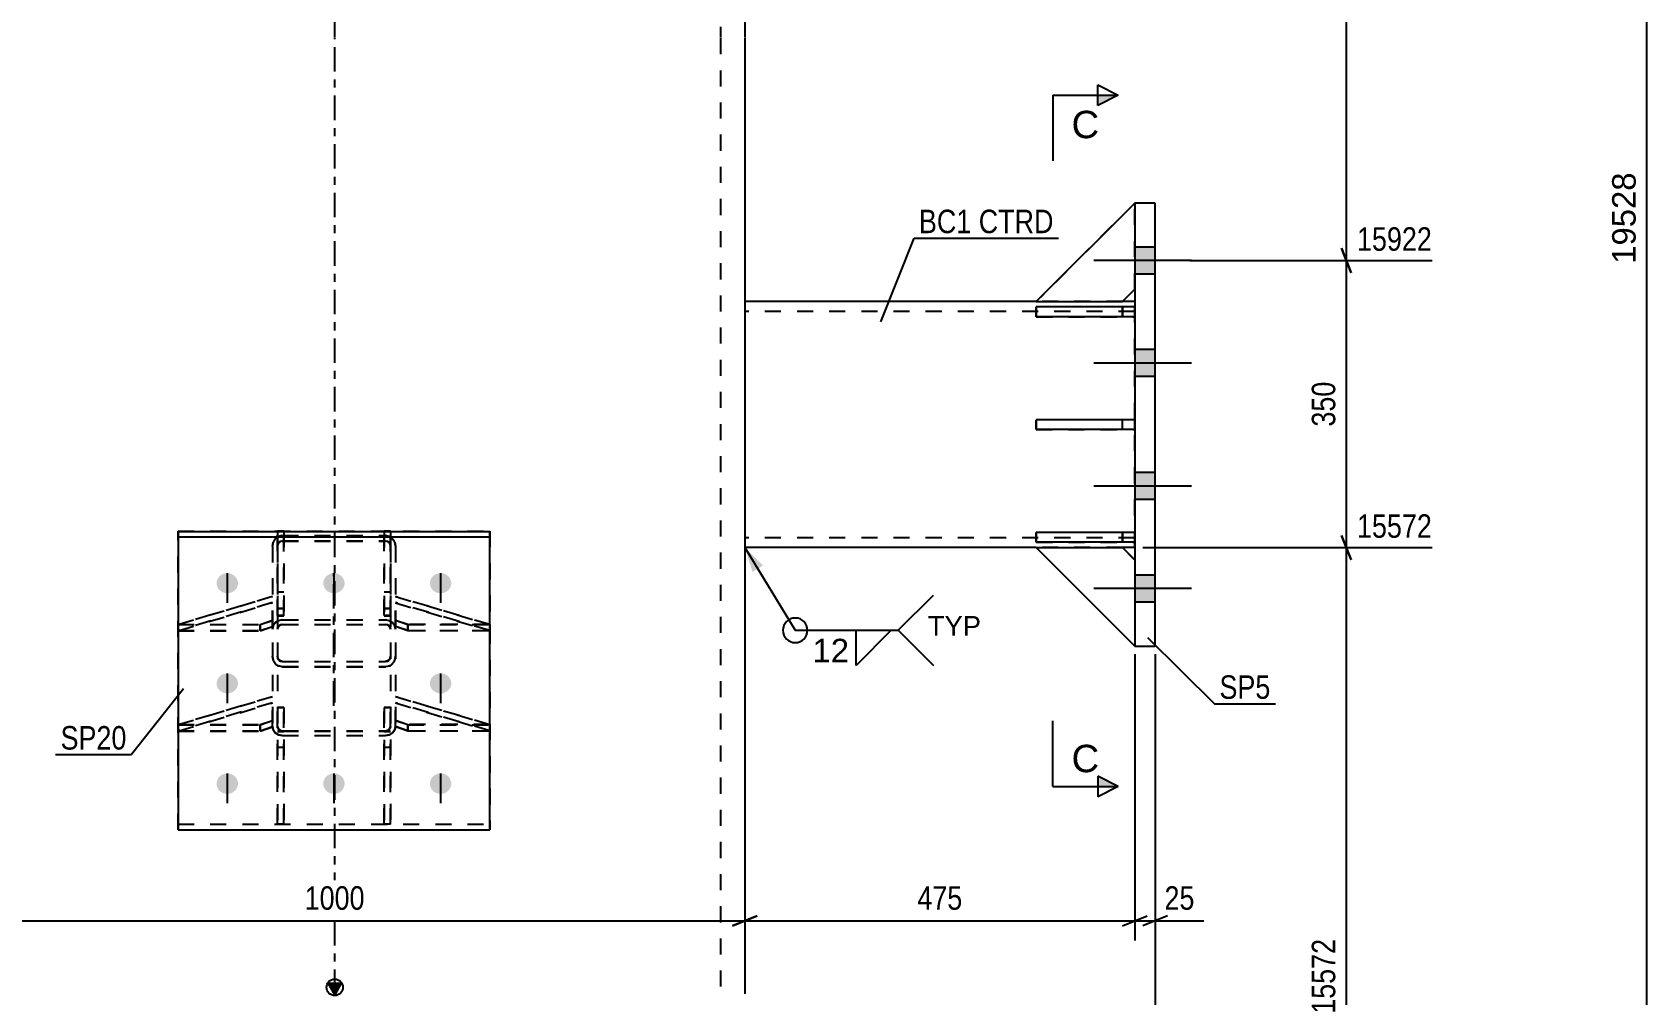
# Model space of a CAD drawing. Header units: millimetres. Extents: x -213 to 628, y -245 to 349.
# Drawn here: x -36.9 to 159.9, y 50 to 167.3 of the extents above; entities that cross this region are included whole.
import ezdxf

# ---------------------------------------------------------------- set-up
doc = ezdxf.new("R2010")
doc.units = ezdxf.units.MM
doc.linetypes.add('DXK_LINE_DOT2', pattern=[3.9198, 1.9599, -1.9599])
doc.linetypes.add('DXK_LINE_DOT3', pattern=[5.9187, 2.979, -0.9799, 0.9799, -0.9799])
doc.styles.add('Arial', font='arial.ttf', dxfattribs={"height": 0.2})
doc.styles.add('Arial Narrow', font='ARIALN.TTF', dxfattribs={"height": 0.2})

# ---------------------------------------------------------------- blocks, each defined once
blk = doc.blocks.new('Part-339279055-4380 - 4358')
at = {"color": 2, "linetype": 'Continuous'}
for p, q in [((-19.09, 106.49), (-19.09, 70.1)), ((-19.09, 106.49), (18.91, 106.49)), ((18.91, 70.1), (18.91, 106.49)), ((-19.09, 105.81), (18.91, 105.81)), ((-19.09, 70.1), (18.91, 70.1))]:
    blk.add_line(p, q, dxfattribs=at)
at = {"color": 7, "linetype": 'DXK_LINE_DOT2'}
blk.add_line((-19.09, 70.78), (18.91, 70.78), dxfattribs=at)
blk = doc.blocks.new('Part-339279055-4637 - 4358')
at = {"color": 7, "linetype": 'DXK_LINE_DOT2'}
for p, q in [((7.41, 82.67), (7.41, 86.33)), ((18.91, 82.91), (7.41, 86.33)), ((7.41, 85.57), (18.91, 82.15)), ((8.91, 82.91), (7.41, 83.42)), ((8.91, 82.15), (7.41, 82.67)), ((8.91, 82.15), (8.91, 82.91)), ((8.91, 82.91), (18.91, 82.91)), ((18.91, 82.15), (18.91, 82.91)), ((18.91, 82.15), (8.91, 82.15))]:
    blk.add_line(p, q, dxfattribs=at)
blk = doc.blocks.new('Part-339279055-4493 - 4358')
at = {"color": 2, "linetype": 'Continuous'}
for p, q in [((97.5, 120.11), (85.5, 120.11)), ((85.5, 118.91), (85.5, 120.11)), ((97.5, 120.11), (97.5, 118.91)), ((97.5, 118.91), (85.5, 118.91))]:
    blk.add_line(p, q, dxfattribs=at)
at = {"color": 7, "linetype": 'DXK_LINE_DOT2'}
blk.add_line((96, 118.91), (96, 120.11), dxfattribs=at)
blk = doc.blocks.new('Part-339279055-4497 - 4358')
at = {"color": 7, "linetype": 'DXK_LINE_DOT2'}
for p, q in [((97.5, 106.36), (85.5, 106.36)), ((85.5, 106.36), (85.5, 105.16)), ((96, 106.36), (96, 105.16)), ((97.5, 105.16), (97.5, 106.36)), ((85.5, 105.16), (97.5, 105.16))]:
    blk.add_line(p, q, dxfattribs=at)
blk = doc.blocks.new('Part-339279055-4631 - 4358')
at = {"color": 7, "linetype": 'DXK_LINE_DOT2'}
for p, q in [((-6.19, 85.01), (-6.99, 85.01)), ((-6.99, 85.01), (-6.99, 70.78)), ((-6.19, 70.78), (-6.19, 85.01)), ((-6.99, 82.1), (-6.19, 82.1)), ((-6.99, 80.18), (-6.19, 80.18)), ((-6.19, 70.78), (-6.99, 70.78))]:
    blk.add_line(p, q, dxfattribs=at)
blk = doc.blocks.new('Part-339279055-4498 - 4358')
at = {"color": 7, "linetype": 'DXK_LINE_DOT2'}
for p, q in [((97.5, 133.86), (85.5, 133.86)), ((85.5, 133.86), (85.5, 132.66)), ((96, 133.86), (96, 132.66)), ((97.5, 132.66), (97.5, 133.86)), ((85.5, 132.66), (97.5, 132.66))]:
    blk.add_line(p, q, dxfattribs=at)
blk = doc.blocks.new('Bolt-339279055-4375 - 4358')
at = {"linetype": 'Continuous'}
for points in [[(-13.09, 101.39), (-12.82, 101.37), (-12.56, 101.29), (-12.33, 101.16), (-12.13, 100.99), (-11.97, 100.78), (-11.86, 100.55), (-11.8, 100.3), (-11.8, 100.04), (-11.86, 99.79), (-11.97, 99.56), (-12.13, 99.35), (-12.33, 99.18), (-12.56, 99.05), (-12.82, 98.98), (-13.09, 98.95), (-13.36, 98.98), (-13.62, 99.05), (-13.86, 99.18), (-14.06, 99.35), (-14.22, 99.56), (-14.33, 99.79), (-14.39, 100.04), (-14.39, 100.3), (-14.33, 100.55), (-14.22, 100.78), (-14.06, 100.99), (-13.86, 101.16), (-13.62, 101.29), (-13.36, 101.37)], [(-0.09, 101.39), (0.18, 101.37), (0.44, 101.29), (0.67, 101.16), (0.87, 100.99), (1.03, 100.78), (1.14, 100.55), (1.2, 100.3), (1.2, 100.04), (1.14, 99.79), (1.03, 99.56), (0.87, 99.35), (0.67, 99.18), (0.44, 99.05), (0.18, 98.98), (-0.09, 98.95), (-0.36, 98.98), (-0.62, 99.05), (-0.86, 99.18), (-1.06, 99.35), (-1.22, 99.56), (-1.33, 99.79), (-1.39, 100.04), (-1.39, 100.3), (-1.33, 100.55), (-1.22, 100.78), (-1.06, 100.99), (-0.86, 101.16), (-0.62, 101.29), (-0.36, 101.37)], [(12.91, 101.39), (13.18, 101.37), (13.44, 101.29), (13.67, 101.16), (13.87, 100.99), (14.03, 100.78), (14.14, 100.55), (14.2, 100.3), (14.2, 100.04), (14.14, 99.79), (14.03, 99.56), (13.87, 99.35), (13.67, 99.18), (13.44, 99.05), (13.18, 98.98), (12.91, 98.95), (12.64, 98.98), (12.38, 99.05), (12.14, 99.18), (11.94, 99.35), (11.78, 99.56), (11.67, 99.79), (11.61, 100.04), (11.61, 100.3), (11.67, 100.55), (11.78, 100.78), (11.94, 100.99), (12.14, 101.16), (12.38, 101.29), (12.64, 101.37)], [(-13.09, 89.18), (-12.82, 89.15), (-12.56, 89.07), (-12.33, 88.94), (-12.13, 88.77), (-11.97, 88.57), (-11.86, 88.33), (-11.8, 88.08), (-11.8, 87.83), (-11.86, 87.58), (-11.97, 87.34), (-12.13, 87.14), (-12.33, 86.97), (-12.56, 86.84), (-12.82, 86.76), (-13.09, 86.73), (-13.36, 86.76), (-13.62, 86.84), (-13.86, 86.97), (-14.06, 87.14), (-14.22, 87.34), (-14.33, 87.58), (-14.39, 87.83), (-14.39, 88.08), (-14.33, 88.33), (-14.22, 88.57), (-14.06, 88.77), (-13.86, 88.94), (-13.62, 89.07), (-13.36, 89.15)], [(12.91, 89.18), (13.18, 89.15), (13.44, 89.07), (13.67, 88.94), (13.87, 88.77), (14.03, 88.57), (14.14, 88.33), (14.2, 88.08), (14.2, 87.83), (14.14, 87.58), (14.03, 87.34), (13.87, 87.14), (13.67, 86.97), (13.44, 86.84), (13.18, 86.76), (12.91, 86.73), (12.64, 86.76), (12.38, 86.84), (12.14, 86.97), (11.94, 87.14), (11.78, 87.34), (11.67, 87.58), (11.61, 87.83), (11.61, 88.08), (11.67, 88.33), (11.78, 88.57), (11.94, 88.77), (12.14, 88.94), (12.38, 89.07), (12.64, 89.15)], [(-13.09, 76.99), (-12.82, 76.96), (-12.56, 76.88), (-12.33, 76.75), (-12.13, 76.58), (-11.97, 76.37), (-11.86, 76.13), (-11.8, 75.87), (-11.8, 75.61), (-11.86, 75.35), (-11.97, 75.11), (-12.13, 74.9), (-12.33, 74.72), (-12.56, 74.59), (-12.82, 74.51), (-13.09, 74.48), (-13.36, 74.51), (-13.62, 74.59), (-13.86, 74.72), (-14.06, 74.9), (-14.22, 75.11), (-14.33, 75.35), (-14.39, 75.61), (-14.39, 75.87), (-14.33, 76.13), (-14.22, 76.37), (-14.06, 76.58), (-13.86, 76.75), (-13.62, 76.88), (-13.36, 76.96)], [(-0.09, 76.99), (0.18, 76.96), (0.44, 76.88), (0.67, 76.75), (0.87, 76.58), (1.03, 76.37), (1.14, 76.13), (1.2, 75.87), (1.2, 75.61), (1.14, 75.35), (1.03, 75.11), (0.87, 74.9), (0.67, 74.72), (0.44, 74.59), (0.18, 74.51), (-0.09, 74.48), (-0.36, 74.51), (-0.62, 74.59), (-0.86, 74.72), (-1.06, 74.9), (-1.22, 75.11), (-1.33, 75.35), (-1.39, 75.61), (-1.39, 75.87), (-1.33, 76.13), (-1.22, 76.37), (-1.06, 76.58), (-0.86, 76.75), (-0.62, 76.88), (-0.36, 76.96)], [(12.91, 76.99), (13.18, 76.96), (13.44, 76.88), (13.67, 76.75), (13.87, 76.58), (14.03, 76.37), (14.14, 76.13), (14.2, 75.87), (14.2, 75.61), (14.14, 75.35), (14.03, 75.11), (13.87, 74.9), (13.67, 74.72), (13.44, 74.59), (13.18, 74.51), (12.91, 74.48), (12.64, 74.51), (12.38, 74.59), (12.14, 74.72), (11.94, 74.9), (11.78, 75.11), (11.67, 75.35), (11.61, 75.61), (11.61, 75.87), (11.67, 76.13), (11.78, 76.37), (11.94, 76.58), (12.14, 76.75), (12.38, 76.88), (12.64, 76.96)]]:
    blk.add_hatch(color=1, dxfattribs=at).paths.add_polyline_path(points)
at = {"color": 1, "linetype": 'Continuous'}
for p, q in [((-13.09, 101.37), (-13.09, 97.78)), ((-0.09, 101.37), (-0.09, 97.78)), ((12.91, 101.37), (12.91, 97.78)), ((-13.09, 89.15), (-13.09, 85.56)), ((12.91, 89.15), (12.91, 85.56)), ((-13.09, 76.94), (-13.09, 73.34)), ((-0.09, 76.94), (-0.09, 73.34)), ((12.91, 76.94), (12.91, 73.34))]:
    blk.add_line(p, q, dxfattribs=at)
blk = doc.blocks.new('Part-339279055-4627 - 4358')
at = {"color": 7, "linetype": 'DXK_LINE_DOT2'}
for p, q in [((7.41, 82.69), (7.41, 86.35)), ((7.41, 86.35), (18.91, 82.93)), ((18.91, 82.17), (7.41, 85.6)), ((7.41, 83.44), (8.91, 82.93)), ((8.91, 82.17), (7.41, 82.69)), ((18.91, 82.93), (8.91, 82.93)), ((8.91, 82.93), (8.91, 82.17)), ((18.91, 82.93), (18.91, 82.17)), ((8.91, 82.17), (18.91, 82.17))]:
    blk.add_line(p, q, dxfattribs=at)
blk = doc.blocks.new('Part-339279055-4382 - 4358')
at = {"color": 7, "linetype": 'DXK_LINE_DOT2'}
for p, q in [((-7.59, 104.67), (-7.5, 105.16)), ((-7.59, 104.67), (-7.59, 82.72)), ((-6.95, 104.91), (-6.99, 104.67)), ((-6.99, 104.67), (-6.99, 82.72)), ((-6.82, 105.12), (-6.95, 104.91)), ((-6.85, 105.85), (-6.39, 105.95)), ((-6.62, 105.26), (-6.82, 105.12)), ((-6.39, 105.31), (-6.62, 105.26)), ((-6.39, 105.95), (6.21, 105.95)), ((-6.39, 105.31), (6.21, 105.31)), ((6.21, 105.95), (6.67, 105.85)), ((6.44, 105.26), (6.21, 105.31)), ((6.63, 105.12), (6.44, 105.26)), ((6.76, 104.91), (6.63, 105.12)), ((6.81, 104.67), (6.76, 104.91)), ((6.81, 104.67), (6.81, 82.72)), ((7.32, 105.16), (7.41, 104.67)), ((7.41, 104.67), (7.41, 82.72)), ((-7.5, 94.99), (-7.59, 94.56)), ((-7.24, 95.36), (-7.5, 94.99)), ((-6.85, 95.6), (-7.24, 95.36)), ((-6.99, 94.56), (-6.95, 94.77)), ((-6.95, 94.77), (-6.82, 94.96)), ((-6.39, 95.69), (-6.85, 95.6)), ((-6.82, 94.96), (-6.62, 95.08)), ((-6.62, 95.08), (-6.39, 95.12)), ((-6.39, 95.69), (6.21, 95.69)), ((-6.39, 95.12), (6.21, 95.12)), ((6.67, 95.6), (6.21, 95.69)), ((6.21, 95.12), (6.44, 95.08)), ((6.44, 95.08), (6.63, 94.96)), ((6.63, 94.96), (6.76, 94.77)), ((7.06, 95.36), (6.67, 95.6)), ((6.76, 94.77), (6.81, 94.56)), ((7.32, 94.99), (7.06, 95.36)), ((7.41, 94.56), (7.32, 94.99)), ((-7.5, 90.77), (-7.59, 91.26)), ((-6.99, 91.26), (-6.95, 91.02)), ((-6.95, 91.02), (-6.82, 90.81)), ((-6.82, 90.81), (-6.62, 90.67)), ((-6.62, 90.67), (-6.39, 90.62)), ((-6.39, 90.62), (6.21, 90.62)), ((6.21, 90.62), (6.44, 90.67)), ((6.44, 90.67), (6.63, 90.81)), ((6.63, 90.81), (6.76, 91.02)), ((6.76, 91.02), (6.81, 91.26)), ((7.41, 91.26), (7.32, 90.77)), ((-6.39, 89.98), (-6.85, 90.08)), ((-6.39, 89.98), (6.21, 89.98)), ((6.67, 90.08), (6.21, 89.98)), ((-7.59, 82.72), (-7.5, 82.29)), ((-6.95, 82.5), (-6.99, 82.72)), ((6.81, 82.72), (6.76, 82.5)), ((7.32, 82.29), (7.41, 82.72)), ((-7.5, 82.29), (-7.24, 81.92)), ((-7.24, 81.92), (-6.85, 81.68)), ((-6.82, 82.32), (-6.95, 82.5)), ((-6.85, 81.68), (-6.39, 81.59)), ((-6.62, 82.2), (-6.82, 82.32)), ((-6.39, 82.15), (-6.62, 82.2)), ((-6.39, 82.15), (6.21, 82.15)), ((-6.39, 81.59), (6.21, 81.59)), ((6.44, 82.2), (6.21, 82.15)), ((6.21, 81.59), (6.67, 81.68)), ((6.63, 82.32), (6.44, 82.2)), ((6.76, 82.5), (6.63, 82.32)), ((6.67, 81.68), (7.06, 81.92)), ((7.06, 81.92), (7.32, 82.29))]:
    blk.add_line(p, q, dxfattribs=at)
for centre, start, end in [((-6.34, 104.72), 114.3198, 159.2416), ((6.16, 104.72), 20.7584, 65.6802), ((-6.34, 91.21), 200.7584, 245.6802), ((6.16, 91.21), 294.3198, 339.2416)]:
    blk.add_arc(centre, 1.24, start, end, dxfattribs=at)
blk = doc.blocks.new('Part-339279055-4521 - 4358')
at = {"color": 7, "linetype": 'DXK_LINE_DOT2'}
for p, q in [((-19.09, 70.12), (-19.09, 106.51)), ((-19.09, 106.51), (18.91, 106.51)), ((18.91, 106.51), (18.91, 70.12)), ((-19.09, 105.83), (18.91, 105.83)), ((-19.09, 70.8), (18.91, 70.8)), ((-19.09, 70.12), (18.91, 70.12))]:
    blk.add_line(p, q, dxfattribs=at)
blk = doc.blocks.new('Part-339279055-4499 - 4358')
at = {"color": 7, "linetype": 'DXK_LINE_DOT2'}
for p, q in [((85.5, 104.51), (96, 104.51)), ((97.5, 92.51), (85.5, 104.51)), ((96, 104.51), (97.5, 103.01)), ((97.5, 103.01), (97.5, 92.51))]:
    blk.add_line(p, q, dxfattribs=at)
blk = doc.blocks.new('Part-339279055-4460 - 4358')
at = {"color": 2, "linetype": 'Continuous'}
for p, q in [((85.5, 134.51), (50, 134.51)), ((97.5, 134.51), (96, 134.51)), ((85.5, 104.51), (50, 104.51)), ((97.5, 104.51), (96, 104.51))]:
    blk.add_line(p, q, dxfattribs=at)
at = {"color": 7, "linetype": 'DXK_LINE_DOT2'}
for p, q in [((50, 134.51), (50, 104.51)), ((96, 134.51), (85.5, 134.51)), ((97.5, 104.51), (97.5, 134.51)), ((97.5, 133.31), (50, 133.31)), ((97.5, 105.71), (50, 105.71)), ((96, 104.51), (85.5, 104.51))]:
    blk.add_line(p, q, dxfattribs=at)
blk = doc.blocks.new('Part-339279055-4477 - 4358')
at = {"color": 2, "linetype": 'Continuous'}
for p, q in [((100, 146.51), (97.5, 146.51)), ((97.5, 146.51), (97.5, 92.51)), ((100, 92.51), (100, 146.51)), ((97.5, 92.51), (100, 92.51))]:
    blk.add_line(p, q, dxfattribs=at)
blk = doc.blocks.new('Part-339279055-4633 - 4358')
at = {"color": 2, "linetype": 'Continuous'}
blk.add_line((-6.19, 106.49), (-6.99, 106.49), dxfattribs=at)
at = {"color": 7, "linetype": 'DXK_LINE_DOT2'}
for p, q in [((-6.99, 106.49), (-6.99, 96.2)), ((-6.19, 96.2), (-6.19, 106.49)), ((-6.99, 99.11), (-6.19, 99.11)), ((-6.99, 97.1), (-6.19, 97.1)), ((-6.99, 96.2), (-6.19, 96.2))]:
    blk.add_line(p, q, dxfattribs=at)
blk = doc.blocks.new('Part-339279055-4494 - 4358')
at = {"color": 2, "linetype": 'Continuous'}
for p, q in [((97.5, 106.36), (85.5, 106.36)), ((85.5, 105.16), (85.5, 106.36)), ((97.5, 106.36), (97.5, 105.16)), ((97.5, 105.16), (85.5, 105.16))]:
    blk.add_line(p, q, dxfattribs=at)
at = {"color": 7, "linetype": 'DXK_LINE_DOT2'}
blk.add_line((96, 105.16), (96, 106.36), dxfattribs=at)
blk = doc.blocks.new('Part-339279055-4495 - 4358')
at = {"color": 2, "linetype": 'Continuous'}
for p, q in [((97.5, 133.86), (85.5, 133.86)), ((85.5, 132.66), (85.5, 133.86)), ((97.5, 133.86), (97.5, 132.66)), ((97.5, 132.66), (85.5, 132.66))]:
    blk.add_line(p, q, dxfattribs=at)
at = {"color": 7, "linetype": 'DXK_LINE_DOT2'}
blk.add_line((96, 132.66), (96, 133.86), dxfattribs=at)
blk = doc.blocks.new('Part-339279055-4496 - 4358')
at = {"color": 7, "linetype": 'DXK_LINE_DOT2'}
for p, q in [((97.5, 120.11), (85.5, 120.11)), ((85.5, 120.11), (85.5, 118.91)), ((96, 118.91), (96, 120.11)), ((97.5, 118.91), (97.5, 120.11)), ((85.5, 118.91), (97.5, 118.91))]:
    blk.add_line(p, q, dxfattribs=at)
blk = doc.blocks.new('Part-339279055-4500 - 4358')
at = {"color": 2, "linetype": 'Continuous'}
for p, q in [((85.5, 104.51), (96, 104.51)), ((85.5, 104.51), (97.5, 92.51)), ((96, 104.51), (97.5, 103.01))]:
    blk.add_line(p, q, dxfattribs=at)
at = {"color": 7, "linetype": 'DXK_LINE_DOT2'}
blk.add_line((97.5, 103.01), (97.5, 92.51), dxfattribs=at)
blk = doc.blocks.new('Part-339279055-4501 - 4358')
at = {"color": 7, "linetype": 'DXK_LINE_DOT2'}
for p, q in [((97.5, 146.51), (85.5, 134.51)), ((97.5, 136.01), (97.5, 146.51)), ((96, 134.51), (97.5, 136.01)), ((85.5, 134.51), (96, 134.51))]:
    blk.add_line(p, q, dxfattribs=at)
blk = doc.blocks.new('Part-339279055-4502 - 4358')
at = {"color": 2, "linetype": 'Continuous'}
for p, q in [((97.5, 146.51), (85.5, 134.51)), ((96, 134.51), (97.5, 136.01)), ((85.5, 134.51), (96, 134.51))]:
    blk.add_line(p, q, dxfattribs=at)
at = {"color": 7, "linetype": 'DXK_LINE_DOT2'}
blk.add_line((97.5, 136.01), (97.5, 146.51), dxfattribs=at)
blk = doc.blocks.new('Part-339279055-4519 - 4358')
at = {"color": 7, "linetype": 'DXK_LINE_DOT2'}
for p, q in [((-7.5, 105.18), (-7.59, 104.69)), ((-7.59, 104.69), (-7.59, 82.74)), ((-6.99, 104.69), (-6.95, 104.93)), ((-6.99, 104.69), (-6.99, 82.74)), ((-6.95, 104.93), (-6.82, 105.14)), ((-6.39, 105.97), (-6.85, 105.87)), ((-6.82, 105.14), (-6.62, 105.28)), ((-6.62, 105.28), (-6.39, 105.33)), ((-6.39, 105.97), (6.21, 105.97)), ((-6.39, 105.33), (6.21, 105.33)), ((6.67, 105.87), (6.21, 105.97)), ((6.21, 105.33), (6.44, 105.28)), ((6.44, 105.28), (6.63, 105.14)), ((6.63, 105.14), (6.76, 104.93)), ((6.76, 104.93), (6.81, 104.69)), ((6.81, 104.69), (6.81, 82.74)), ((7.41, 104.69), (7.32, 105.18)), ((7.41, 104.69), (7.41, 82.74)), ((-7.59, 94.58), (-7.5, 95.01)), ((-7.5, 95.01), (-7.24, 95.38)), ((-7.24, 95.38), (-6.85, 95.62)), ((-6.95, 94.79), (-6.99, 94.58)), ((-6.82, 94.98), (-6.95, 94.79)), ((-6.85, 95.62), (-6.39, 95.71)), ((-6.62, 95.1), (-6.82, 94.98)), ((-6.39, 95.14), (-6.62, 95.1)), ((-6.39, 95.71), (6.21, 95.71)), ((-6.39, 95.14), (6.21, 95.14)), ((6.21, 95.71), (6.67, 95.62)), ((6.44, 95.1), (6.21, 95.14)), ((6.63, 94.98), (6.44, 95.1)), ((6.76, 94.79), (6.63, 94.98)), ((6.67, 95.62), (7.06, 95.38)), ((6.81, 94.58), (6.76, 94.79)), ((7.06, 95.38), (7.32, 95.01)), ((7.32, 95.01), (7.41, 94.58)), ((-7.59, 91.28), (-7.5, 90.79)), ((-6.95, 91.04), (-6.99, 91.28)), ((-6.82, 90.83), (-6.95, 91.04)), ((-6.62, 90.69), (-6.82, 90.83)), ((-6.39, 90.64), (-6.62, 90.69)), ((-6.39, 90.64), (6.21, 90.64)), ((6.44, 90.69), (6.21, 90.64)), ((6.63, 90.83), (6.44, 90.69)), ((6.76, 91.04), (6.63, 90.83)), ((6.81, 91.28), (6.76, 91.04)), ((7.32, 90.79), (7.41, 91.28)), ((-6.85, 90.1), (-6.39, 90)), ((-6.39, 90), (6.21, 90)), ((6.21, 90), (6.67, 90.1)), ((-7.5, 82.31), (-7.59, 82.74)), ((-6.99, 82.74), (-6.95, 82.52)), ((6.76, 82.52), (6.81, 82.74)), ((7.41, 82.74), (7.32, 82.31)), ((-7.24, 81.94), (-7.5, 82.31)), ((-6.85, 81.7), (-7.24, 81.94)), ((-6.95, 82.52), (-6.82, 82.34)), ((-6.39, 81.61), (-6.85, 81.7)), ((-6.82, 82.34), (-6.62, 82.22)), ((-6.62, 82.22), (-6.39, 82.18)), ((-6.39, 82.18), (6.21, 82.18)), ((-6.39, 81.61), (6.21, 81.61)), ((6.21, 82.18), (6.44, 82.22)), ((6.67, 81.7), (6.21, 81.61)), ((6.44, 82.22), (6.63, 82.34)), ((6.63, 82.34), (6.76, 82.52)), ((7.06, 81.94), (6.67, 81.7)), ((7.32, 82.31), (7.06, 81.94))]:
    blk.add_line(p, q, dxfattribs=at)
at = {"color": 7, "linetype": 'DXK_LINE_DOT3'}
blk.add_line((-0.09, 85.24), (-0.09, 101.41), dxfattribs=at)
at = {"color": 7, "linetype": 'DXK_LINE_DOT2'}
for centre, start, end in [((-6.34, 104.74), 114.32, 159.2417), ((6.16, 104.74), 20.7583, 65.68), ((-6.34, 91.23), 200.7583, 245.68), ((6.16, 91.23), 294.32, 339.2417)]:
    blk.add_arc(centre, 1.24, start, end, dxfattribs=at)
blk = doc.blocks.new('Part-339279055-4545 - 4358')
at = {"linetype": 'Continuous'}
blk.add_hatch(color=2, dxfattribs=at).paths.add_polyline_path([(0, 50), (-0.8, 51.4), (0.8, 51.4)])
at = {"color": 7, "linetype": 'DXK_LINE_DOT3'}
for p, q in [((0, 166.72), (0, 260.33)), ((0, 50.1), (0, 166.62))]:
    blk.add_line(p, q, dxfattribs=at)
at = {"color": 7, "linetype": 'DXK_LINE_DOT2'}
for p, q in [((47, 250.33), (47, 166.72)), ((47, 166.62), (47, 50.1))]:
    blk.add_line(p, q, dxfattribs=at)
at = {"color": 2, "linetype": 'Continuous'}
for p, q in [((50, 250.33), (50, 166.72)), ((50, 166.62), (50, 50.1)), ((0, 50), (-0.8, 51.4)), ((-0.8, 51.4), (0.8, 51.4)), ((0.8, 51.4), (0, 50))]:
    blk.add_line(p, q, dxfattribs=at)
blk.add_circle((0, 50.9), 1, dxfattribs=at)
blk = doc.blocks.new('Bolt-339279055-4546 - 4358')
at = {"linetype": 'Continuous'}
for points in [[(97.5, 141.16), (97.5, 137.86), (100, 137.86), (100, 141.16)], [(97.5, 141.16), (97.5, 137.86), (100, 137.86), (100, 141.16)], [(97.5, 141.16), (97.5, 137.86), (100, 137.86), (100, 141.16)], [(97.5, 128.66), (97.5, 125.36), (100, 125.36), (100, 128.66)], [(97.5, 128.66), (97.5, 125.36), (100, 125.36), (100, 128.66)], [(97.5, 113.66), (97.5, 110.36), (100, 110.36), (100, 113.66)], [(97.5, 113.66), (97.5, 110.36), (100, 110.36), (100, 113.66)], [(97.5, 101.16), (97.5, 97.86), (100, 97.86), (100, 101.16)], [(97.5, 101.16), (97.5, 97.86), (100, 97.86), (100, 101.16)], [(97.5, 101.16), (97.5, 97.86), (100, 97.86), (100, 101.16)]]:
    blk.add_hatch(color=1, dxfattribs=at).paths.add_polyline_path(points)
at = {"color": 1, "linetype": 'Continuous'}
for p, q in [((100, 141.16), (97.5, 141.16)), ((100, 141.16), (97.5, 141.16)), ((100, 141.16), (97.5, 141.16)), ((104.4, 139.51), (92.5, 139.51)), ((104.4, 139.51), (92.5, 139.51)), ((104.4, 139.51), (92.5, 139.51)), ((100, 137.86), (97.5, 137.86)), ((100, 137.86), (97.5, 137.86)), ((100, 137.86), (97.5, 137.86)), ((100, 128.66), (97.5, 128.66)), ((100, 128.66), (97.5, 128.66)), ((104.4, 127.01), (92.5, 127.01)), ((104.4, 127.01), (92.5, 127.01)), ((100, 125.36), (97.5, 125.36)), ((100, 125.36), (97.5, 125.36)), ((100, 113.66), (97.5, 113.66)), ((100, 113.66), (97.5, 113.66)), ((104.4, 112.01), (92.5, 112.01)), ((104.4, 112.01), (92.5, 112.01)), ((100, 110.36), (97.5, 110.36)), ((100, 110.36), (97.5, 110.36)), ((100, 101.16), (97.5, 101.16)), ((100, 101.16), (97.5, 101.16)), ((100, 101.16), (97.5, 101.16)), ((104.4, 99.51), (92.5, 99.51)), ((104.4, 99.51), (92.5, 99.51)), ((104.4, 99.51), (92.5, 99.51)), ((100, 97.86), (97.5, 97.86)), ((100, 97.86), (97.5, 97.86)), ((100, 97.86), (97.5, 97.86))]:
    blk.add_line(p, q, dxfattribs=at)
blk = doc.blocks.new('Bolt-339279055-4551 - 4358')
at = {"color": 1, "linetype": 'DXK_LINE_DOT2'}
for p, q in [((-13.09, 101.39), (-13.09, 97.8)), ((-0.09, 101.39), (-0.09, 97.8)), ((12.91, 101.39), (12.91, 97.8)), ((-13.09, 89.17), (-13.09, 85.58)), ((12.91, 89.17), (12.91, 85.58)), ((-13.09, 76.96), (-13.09, 73.36)), ((-0.09, 76.96), (-0.09, 73.36)), ((12.91, 76.96), (12.91, 73.36))]:
    blk.add_line(p, q, dxfattribs=at)
blk = doc.blocks.new('Part-339279055-4623 - 4358')
at = {"color": 7, "linetype": 'DXK_LINE_DOT2'}
for p, q in [((6.01, 70.8), (6.01, 85.03)), ((6.01, 85.03), (6.81, 85.03)), ((6.81, 85.03), (6.81, 70.8)), ((6.01, 82.12), (6.81, 82.12)), ((6.01, 80.2), (6.81, 80.2)), ((6.81, 70.8), (6.01, 70.8))]:
    blk.add_line(p, q, dxfattribs=at)
blk = doc.blocks.new('Part-339279055-4624 - 4358')
at = {"color": 7, "linetype": 'DXK_LINE_DOT2'}
for p, q in [((-6.99, 70.8), (-6.99, 85.03)), ((-6.99, 85.03), (-6.19, 85.03)), ((-6.19, 85.03), (-6.19, 70.8)), ((-6.99, 82.12), (-6.19, 82.12)), ((-6.99, 80.2), (-6.19, 80.2)), ((-6.19, 70.8), (-6.99, 70.8))]:
    blk.add_line(p, q, dxfattribs=at)
blk = doc.blocks.new('Part-339279055-4625 - 4358')
at = {"color": 7, "linetype": 'DXK_LINE_DOT2'}
for p, q in [((6.01, 96.22), (6.01, 106.51)), ((6.81, 106.51), (6.01, 106.51)), ((6.81, 106.51), (6.81, 96.22)), ((6.01, 99.13), (6.81, 99.13)), ((6.01, 97.12), (6.81, 97.12)), ((6.81, 96.22), (6.01, 96.22))]:
    blk.add_line(p, q, dxfattribs=at)
blk = doc.blocks.new('Part-339279055-4626 - 4358')
at = {"color": 7, "linetype": 'DXK_LINE_DOT2'}
for p, q in [((-6.99, 96.22), (-6.99, 106.51)), ((-6.19, 106.51), (-6.99, 106.51)), ((-6.19, 106.51), (-6.19, 96.22)), ((-6.99, 99.13), (-6.19, 99.13)), ((-6.99, 97.12), (-6.19, 97.12)), ((-6.19, 96.22), (-6.99, 96.22))]:
    blk.add_line(p, q, dxfattribs=at)
blk = doc.blocks.new('Part-339279055-4628 - 4358')
at = {"color": 7, "linetype": 'DXK_LINE_DOT2'}
for p, q in [((7.41, 94.9), (7.41, 98.56)), ((7.41, 98.56), (18.91, 95.14)), ((18.91, 94.39), (7.41, 97.81)), ((7.41, 95.66), (8.91, 95.14)), ((8.91, 94.39), (7.41, 94.9)), ((18.91, 95.14), (8.91, 95.14)), ((8.91, 95.14), (8.91, 94.39)), ((18.91, 95.14), (18.91, 94.39)), ((8.91, 94.39), (18.91, 94.39))]:
    blk.add_line(p, q, dxfattribs=at)
blk = doc.blocks.new('Part-339279055-4629 - 4358')
at = {"color": 7, "linetype": 'DXK_LINE_DOT2'}
for p, q in [((-19.09, 82.93), (-7.59, 86.35)), ((-7.59, 85.6), (-19.09, 82.17)), ((-7.59, 82.69), (-7.59, 86.35)), ((-19.09, 82.17), (-19.09, 82.93)), ((-19.09, 82.93), (-9.09, 82.93)), ((-9.09, 82.93), (-7.59, 83.44)), ((-9.09, 82.17), (-9.09, 82.93)), ((-9.09, 82.17), (-7.59, 82.69)), ((-19.09, 82.17), (-9.09, 82.17))]:
    blk.add_line(p, q, dxfattribs=at)
blk = doc.blocks.new('Part-339279055-4630 - 4358')
at = {"color": 7, "linetype": 'DXK_LINE_DOT2'}
for p, q in [((-19.09, 95.14), (-7.59, 98.56)), ((-7.59, 94.9), (-7.59, 98.56)), ((-7.59, 97.81), (-19.09, 94.39)), ((-19.09, 94.39), (-19.09, 95.14)), ((-19.09, 95.14), (-9.09, 95.14)), ((-9.09, 95.14), (-7.59, 95.66)), ((-9.09, 94.39), (-9.09, 95.14)), ((-9.09, 94.39), (-7.59, 94.9)), ((-19.09, 94.39), (-9.09, 94.39))]:
    blk.add_line(p, q, dxfattribs=at)
blk = doc.blocks.new('Part-339279055-4632 - 4358')
at = {"color": 7, "linetype": 'DXK_LINE_DOT2'}
for p, q in [((6.81, 85.01), (6.01, 85.01)), ((6.01, 85.01), (6.01, 70.78)), ((6.81, 70.78), (6.81, 85.01)), ((6.01, 82.1), (6.81, 82.1)), ((6.01, 80.18), (6.81, 80.18)), ((6.81, 70.78), (6.01, 70.78))]:
    blk.add_line(p, q, dxfattribs=at)
blk = doc.blocks.new('Part-339279055-4634 - 4358')
at = {"color": 2, "linetype": 'Continuous'}
blk.add_line((6.81, 106.49), (6.01, 106.49), dxfattribs=at)
at = {"color": 7, "linetype": 'DXK_LINE_DOT2'}
for p, q in [((6.01, 106.49), (6.01, 96.2)), ((6.81, 96.2), (6.81, 106.49)), ((6.01, 99.11), (6.81, 99.11)), ((6.01, 97.1), (6.81, 97.1)), ((6.01, 96.2), (6.81, 96.2))]:
    blk.add_line(p, q, dxfattribs=at)
blk = doc.blocks.new('Part-339279055-4635 - 4358')
at = {"color": 7, "linetype": 'DXK_LINE_DOT2'}
for p, q in [((-7.59, 86.33), (-19.09, 82.91)), ((-19.09, 82.15), (-7.59, 85.57)), ((-7.59, 82.67), (-7.59, 86.33)), ((-19.09, 82.91), (-9.09, 82.91)), ((-19.09, 82.91), (-19.09, 82.15)), ((-9.09, 82.91), (-7.59, 83.42)), ((-9.09, 82.91), (-9.09, 82.15)), ((-9.09, 82.15), (-7.59, 82.67)), ((-19.09, 82.15), (-9.09, 82.15))]:
    blk.add_line(p, q, dxfattribs=at)
blk = doc.blocks.new('Part-339279055-4636 - 4358')
at = {"color": 7, "linetype": 'DXK_LINE_DOT2'}
for p, q in [((-7.59, 98.54), (-19.09, 95.12)), ((-7.59, 94.88), (-7.59, 98.54)), ((-19.09, 94.37), (-7.59, 97.79)), ((-19.09, 95.12), (-9.09, 95.12)), ((-19.09, 95.12), (-19.09, 94.37)), ((-9.09, 95.12), (-7.59, 95.64)), ((-9.09, 95.12), (-9.09, 94.37)), ((-9.09, 94.37), (-7.59, 94.88)), ((-19.09, 94.37), (-9.09, 94.37))]:
    blk.add_line(p, q, dxfattribs=at)
blk = doc.blocks.new('Part-339279055-4638 - 4358')
at = {"color": 7, "linetype": 'DXK_LINE_DOT2'}
for p, q in [((7.41, 94.88), (7.41, 98.54)), ((18.91, 95.12), (7.41, 98.54)), ((7.41, 97.79), (18.91, 94.37)), ((8.91, 95.12), (7.41, 95.64)), ((8.91, 94.37), (7.41, 94.88)), ((8.91, 94.37), (8.91, 95.12)), ((8.91, 95.12), (18.91, 95.12)), ((18.91, 94.37), (18.91, 95.12)), ((18.91, 94.37), (8.91, 94.37))]:
    blk.add_line(p, q, dxfattribs=at)
blk = doc.blocks.new('StraightDimension-339279055-20393 - 4358')
at = {"color": 7, "linetype": 'Continuous'}
for p, q in [((123.89, 138.01), (122.69, 141.01)), ((104.21, 139.51), (133.73, 139.51)), ((123.29, 104.51), (123.29, 139.51)), ((98.5, 104.51), (133.73, 104.51)), ((122.69, 106.01), (123.89, 103.01))]:
    blk.add_line(p, q, dxfattribs=at)
at = {"color": 0, "linetype": 'Continuous'}
blk.add_wipeout([(134.33, 140.11), (134.33, 144.31), (123.99, 144.31), (123.99, 140.11)], dxfattribs=at)
at = {"color": 0}
blk.add_wipeout([(122.54, 125.35), (118.34, 125.35), (118.34, 118.66), (122.54, 118.66)], dxfattribs=at)
at = {"color": 3, "linetype": 'Continuous', "style": 'Arial Narrow'}
blk.add_text('15922', height=2.863, dxfattribs=at).set_placement((124.59, 140.71))
at = {"color": 3, "style": 'Arial Narrow'}
blk.add_text('350', height=2.863, rotation=90.0002, dxfattribs=at).set_placement((121.94, 119.27))
blk = doc.blocks.new('StraightDimension-339279055-20392 - 4358')
at = {"color": 7, "linetype": 'Continuous'}
for p, q in [((123.89, 216.33), (122.69, 219.33)), ((101, 217.83), (133.73, 217.83)), ((123.29, 139.51), (123.29, 217.83)), ((122.69, 141.01), (123.89, 138.01)), ((104.21, 139.51), (133.73, 139.51))]:
    blk.add_line(p, q, dxfattribs=at)
at = {"color": 0, "linetype": 'Continuous'}
blk.add_wipeout([(134.33, 218.43), (134.33, 222.63), (123.99, 222.63), (123.99, 218.43)], dxfattribs=at)
at = {"color": 0}
blk.add_wipeout([(122.54, 182.93), (118.34, 182.93), (118.34, 174.41), (122.54, 174.41)], dxfattribs=at)
at = {"color": 3, "linetype": 'Continuous', "style": 'Arial Narrow'}
blk.add_text('18762', height=2.863, dxfattribs=at).set_placement((124.59, 219.03))
at = {"color": 3, "style": 'Arial Narrow'}
blk.add_text('2840', height=2.863, rotation=90.0002, dxfattribs=at).set_placement((121.94, 175.01))
blk = doc.blocks.new('StraightDimension-339279055-4642 - 4358')
at = {"color": 7, "linetype": 'Continuous'}
blk.add_line((100, 91.51), (100, -42.26), dxfattribs=at)
blk = doc.blocks.new('StraightDimension-339279055-4707 - 4358')
at = {"color": 7, "linetype": 'Continuous'}
for p, q in [((97.5, 91.51), (97.5, 56.61)), ((100, 91.51), (100, 56.61)), ((96, 58.41), (99, 59.61)), ((101.5, 59.61), (98.5, 58.41)), ((97.5, 59.01), (100, 59.01))]:
    blk.add_line(p, q, dxfattribs=at)
at = {"color": 0}
blk.add_wipeout([(105.38, 59.76), (105.38, 63.96), (100.53, 63.96), (100.53, 59.76)], dxfattribs=at)
at = {"color": 7, "linetype": 'Continuous'}
blk.add_line((100, 59.01), (105.91, 59.01), dxfattribs=at)
blk.add_line((100, 59.01), (105.91, 59.01), dxfattribs=at)
at = {"color": 3, "style": 'Arial Narrow'}
blk.add_text('25', height=2.863, dxfattribs=at).set_placement((101.13, 60.36))
blk = doc.blocks.new('StraightDimension-339279055-4739 - 4358')
at = {"color": 7, "linetype": 'Continuous'}
for p, q in [((50, 103.51), (50, 56.61)), ((97.5, 91.51), (97.5, 56.61)), ((51.5, 59.61), (48.5, 58.41)), ((96, 58.41), (99, 59.61)), ((50, 59.01), (97.5, 59.01))]:
    blk.add_line(p, q, dxfattribs=at)
at = {"color": 0}
blk.add_wipeout([(77.09, 59.76), (77.09, 63.96), (70.41, 63.96), (70.41, 59.76)], dxfattribs=at)
at = {"color": 3, "style": 'Arial Narrow'}
blk.add_text('475', height=2.863, dxfattribs=at).set_placement((71.01, 60.36))
blk = doc.blocks.new('StraightDimension-339279055-4755 - 4358')
at = {"color": 7, "linetype": 'Continuous'}
for p, q in [((-50, 103.63), (-50, 56.61)), ((50, 103.51), (50, 56.61)), ((-48.5, 59.61), (-51.5, 58.41)), ((48.5, 58.41), (51.5, 59.61)), ((-50, 59.01), (50, 59.01))]:
    blk.add_line(p, q, dxfattribs=at)
at = {"color": 0}
blk.add_wipeout([(4.26, 59.76), (4.26, 63.96), (-4.26, 63.96), (-4.26, 59.76)], dxfattribs=at)
at = {"color": 3, "style": 'Arial Narrow'}
blk.add_text('1000', height=2.863, dxfattribs=at).set_placement((-3.66, 60.36))
blk = doc.blocks.new('StraightDimension-339279055-16044 - 4358')
at = {"color": 7, "linetype": 'Continuous'}
blk.add_line((159.9, -2.5), (159.9, 291.85), dxfattribs=at)
at = {"color": 0}
blk.add_wipeout([(159.15, 150.84), (154.95, 150.84), (154.95, 138.52), (159.15, 138.52)], dxfattribs=at)
at = {"color": 3, "style": 'Arial'}
blk.add_text('19528', height=2.865, rotation=90.0002, dxfattribs=at).set_placement((158.55, 139.12))
blk = doc.blocks.new('StraightDimension-339279055-20394 - 4358')
at = {"color": 7, "linetype": 'Continuous'}
for p, q in [((98.5, 104.51), (133.73, 104.51)), ((123.89, 103.01), (122.69, 106.01)), ((123.29, 0), (123.29, 104.51)), ((122.69, 1.5), (123.89, -1.5)), ((81, 0), (126.42, 0))]:
    blk.add_line(p, q, dxfattribs=at)
at = {"color": 0, "linetype": 'Continuous'}
for points in [[(134.33, 105.11), (134.33, 109.31), (123.99, 109.31), (123.99, 105.11)], [(127.02, 0.6), (127.02, 4.8), (123.99, 4.8), (123.99, 0.6)]]:
    blk.add_wipeout(points, dxfattribs=at)
at = {"color": 0}
blk.add_wipeout([(122.54, 57.42), (118.34, 57.42), (118.34, 47.08), (122.54, 47.08)], dxfattribs=at)
at = {"color": 3, "linetype": 'Continuous', "style": 'Arial Narrow'}
for s, height, p in [('15572', 2.863, (124.59, 105.71)), ('0', 2.86, (124.59, 1.2))]:
    blk.add_text(s, height=height, dxfattribs=at).set_placement(p)
at = {"color": 3, "style": 'Arial Narrow'}
blk.add_text('15572', height=2.863, rotation=90.0002, dxfattribs=at).set_placement((121.94, 47.68))
blk = doc.blocks.new('Mark-339279055-4376 - 4358')
at = {"color": 0}
blk.add_wipeout([(-25.37, 79.89), (-25.37, 82.89), (-33.41, 82.89), (-33.41, 79.89)], dxfattribs=at)
blk.add_wipeout([(-25.37, 79.89), (-25.37, 82.89), (-33.41, 82.89), (-33.41, 79.89)], dxfattribs=at)
at = {"color": 30, "linetype": 'Continuous'}
for p in [(-18.41, 87.31), (-34.01, 79.29)]:
    blk.add_line(p, (-24.77, 79.29), dxfattribs=at)
at = {"color": 3, "style": 'Arial Narrow'}
blk.add_text('SP20', height=2.863, dxfattribs=at).set_placement((-33.41, 79.89))
blk = doc.blocks.new('Mark-339279055-4456 - 4358')
at = {"color": 0}
blk.add_wipeout([(77.59, 142.85), (77.59, 145.85), (71.2, 145.85), (71.2, 142.85)], dxfattribs=at)
blk.add_wipeout([(77.59, 142.85), (77.59, 145.85), (71.2, 145.85), (71.2, 142.85)], dxfattribs=at)
at = {"color": 30, "linetype": 'Continuous'}
blk.add_line((66.55, 132.04), (70.6, 142.25), dxfattribs=at)
at = {"color": 3, "style": 'Arial Narrow'}
blk.add_text('BC1', height=2.863, dxfattribs=at).set_placement((71.2, 142.85))
at = {"color": 0}
blk.add_wipeout([(87.62, 142.85), (87.62, 145.85), (78.49, 145.85), (78.49, 142.85)], dxfattribs=at)
blk.add_wipeout([(87.62, 142.85), (87.62, 145.85), (78.49, 145.85), (78.49, 142.85)], dxfattribs=at)
at = {"color": 30, "linetype": 'Continuous'}
blk.add_line((70.6, 142.25), (88.22, 142.25), dxfattribs=at)
at = {"color": 3, "style": 'Arial Narrow'}
blk.add_text('CTRD', height=2.863, dxfattribs=at).set_placement((78.49, 142.85))
blk = doc.blocks.new('Mark-339279055-4473 - 4358')
at = {"color": 0}
blk.add_wipeout([(114.04, 86.08), (114.04, 89.08), (107.83, 89.08), (107.83, 86.08)], dxfattribs=at)
blk.add_wipeout([(114.04, 86.08), (114.04, 89.08), (107.83, 89.08), (107.83, 86.08)], dxfattribs=at)
at = {"color": 30, "linetype": 'Continuous'}
for p, q in [((99.07, 93.56), (107.23, 85.48)), ((107.23, 85.48), (114.64, 85.48))]:
    blk.add_line(p, q, dxfattribs=at)
at = {"color": 3, "style": 'Arial Narrow'}
blk.add_text('SP5', height=2.863, dxfattribs=at).set_placement((107.83, 86.08))
blk = doc.blocks.new('SectionMark-339279055-20773 - 4358')
at = {"color": 6, "linetype": 'Continuous'}
for p, q in [((87.5, 159.68), (87.5, 151.68)), ((87.5, 159.68), (95.5, 159.68)), ((93, 160.93), (95.5, 159.68)), ((87.5, 75.38), (87.5, 83.38)), ((87.5, 75.38), (95.5, 75.38)), ((95.5, 75.38), (93, 74.13))]:
    blk.add_line(p, q, dxfattribs=at)
at = {"color": 0, "linetype": 'Continuous'}
for points in [[(93.17, 154.43), (93.17, 157.93), (88.5, 157.93), (88.5, 154.43)], [(93.17, 77.13), (93.17, 80.63), (88.5, 80.63), (88.5, 77.13)]]:
    blk.add_wipeout(points, dxfattribs=at)
at = {"linetype": 'Continuous'}
for points in [[(93, 158.43), (93, 159.68), (95.5, 159.68)], [(93, 75.38), (93, 76.63), (95.5, 75.38)]]:
    blk.add_hatch(color=6, dxfattribs=at).paths.add_polyline_path(points)
at = {"color": 6, "linetype": 'Continuous'}
for p, q in [((93, 158.43), (93, 160.93)), ((95.5, 159.68), (93, 158.43)), ((95.5, 75.38), (93, 76.63)), ((93, 76.63), (93, 74.13))]:
    blk.add_line(p, q, dxfattribs=at)
at = {"color": 3, "linetype": 'Continuous', "style": 'Arial'}
for p in [(88.5, 154.43), (88.5, 77.13)]:
    blk.add_text(' C', height=3.343, dxfattribs=at).set_placement(p)
blk = doc.blocks.new('WeldMark-339279055-4956 - 4358')
at = {"linetype": 'Continuous'}
blk.add_hatch(color=30, dxfattribs=at).paths.add_polyline_path([(50.92, 101.55), (50, 104.51), (52.2, 102.33)])
at = {"color": 30, "linetype": 'Continuous'}
blk.add_line((50, 104.51), (56.13, 94.43), dxfattribs=at)
at = {"color": 3, "linetype": 'Continuous'}
for q in [(72.97, 98.71), (72.97, 90.14)]:
    blk.add_line((68.68, 94.43), q, dxfattribs=at)
blk.add_arc((56.13, 94.43), 1.5, 90, 270, dxfattribs=at)
at = {"color": 0}
blk.add_wipeout([(62.88, 90.33), (62.88, 93.73), (58.03, 93.73), (58.03, 90.33)], dxfattribs=at)
at = {"color": 30, "linetype": 'Continuous'}
blk.add_line((56.13, 94.43), (68.68, 94.43), dxfattribs=at)
at = {"color": 3, "linetype": 'Continuous'}
for p, q in [((63.54, 94.43), (67.82, 94.43)), ((67.82, 94.43), (63.54, 90.14)), ((63.54, 90.14), (63.54, 94.43))]:
    blk.add_line(p, q, dxfattribs=at)
blk.add_arc((56.13, 94.43), 1.5, 270, 90, dxfattribs=at)
at = {"color": 3, "style": 'Arial'}
blk.add_text('12', height=2.865, dxfattribs=at).set_placement((58.23, 90.53))
at = {"color": 0, "linetype": 'Continuous'}
blk.add_wipeout([(78.76, 93.78), (78.76, 96.28), (72.28, 96.28), (72.28, 93.78)], dxfattribs=at)
blk.add_wipeout([(78.76, 93.78), (78.76, 96.28), (72.28, 96.28), (72.28, 93.78)], dxfattribs=at)
at = {"color": 3, "linetype": 'Continuous', "style": 'Arial'}
blk.add_text('TYP', height=2.388, dxfattribs=at).set_placement((72.28, 93.78))

msp = doc.modelspace()

# ---------------------------------------------------------------- block references
for name in ['Part-339279055-4545 - 4358', 'Part-339279055-4501 - 4358', 'Part-339279055-4502 - 4358', 'Part-339279055-4477 - 4358', 'Bolt-339279055-4546 - 4358', 'Part-339279055-4460 - 4358', 'Part-339279055-4498 - 4358', 'Part-339279055-4495 - 4358', 'Part-339279055-4493 - 4358', 'Part-339279055-4496 - 4358', 'Part-339279055-4521 - 4358', 'Part-339279055-4380 - 4358', 'Part-339279055-4626 - 4358', 'Part-339279055-4633 - 4358', 'Part-339279055-4625 - 4358', 'Part-339279055-4634 - 4358', 'Part-339279055-4497 - 4358', 'Part-339279055-4494 - 4358', 'Part-339279055-4519 - 4358', 'Part-339279055-4382 - 4358', 'Part-339279055-4499 - 4358', 'Part-339279055-4500 - 4358', 'Bolt-339279055-4375 - 4358', 'Bolt-339279055-4551 - 4358', 'Part-339279055-4630 - 4358', 'Part-339279055-4636 - 4358', 'Part-339279055-4628 - 4358', 'Part-339279055-4638 - 4358', 'Part-339279055-4629 - 4358', 'Part-339279055-4635 - 4358', 'Part-339279055-4624 - 4358', 'Part-339279055-4631 - 4358', 'Part-339279055-4623 - 4358', 'Part-339279055-4632 - 4358', 'Part-339279055-4627 - 4358', 'Part-339279055-4637 - 4358']:
    msp.add_blockref(name, (0, 0))

# ---------------------------------------------------------------- next in the draw order: block references
for name in ['StraightDimension-339279055-20393 - 4358', 'StraightDimension-339279055-4642 - 4358']:
    msp.add_blockref(name, (0, 0))

# ---------------------------------------------------------------- next in the draw order: block references
for name in ['StraightDimension-339279055-20392 - 4358', 'StraightDimension-339279055-4707 - 4358']:
    msp.add_blockref(name, (0, 0))

# ---------------------------------------------------------------- next in the draw order: block references
msp.add_blockref('StraightDimension-339279055-4739 - 4358', (0, 0))

# ---------------------------------------------------------------- next in the draw order: block references
msp.add_blockref('StraightDimension-339279055-4755 - 4358', (0, 0))

# ---------------------------------------------------------------- next in the draw order: block references
for name in ['StraightDimension-339279055-16044 - 4358', 'Mark-339279055-4376 - 4358']:
    msp.add_blockref(name, (0, 0))

# ---------------------------------------------------------------- next in the draw order: block references
for name in ['Mark-339279055-4456 - 4358', 'StraightDimension-339279055-20394 - 4358', 'WeldMark-339279055-4956 - 4358']:
    msp.add_blockref(name, (0, 0))

# ---------------------------------------------------------------- next in the draw order: block references
for name in ['SectionMark-339279055-20773 - 4358', 'Mark-339279055-4473 - 4358']:
    msp.add_blockref(name, (0, 0))

doc.saveas('drawing.dxf')
